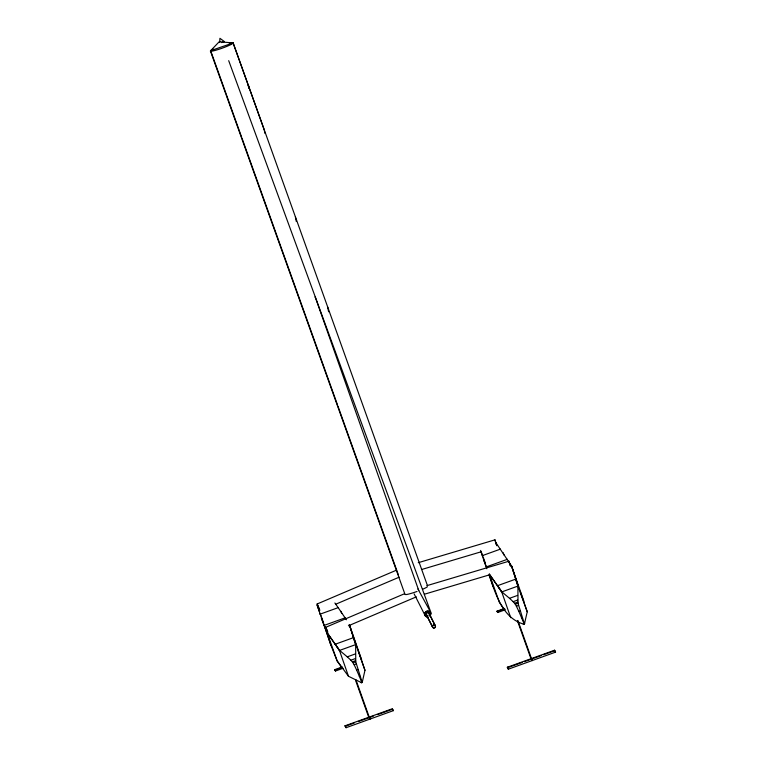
<?xml version="1.0" encoding="UTF-8"?>
<svg xmlns="http://www.w3.org/2000/svg" width="766" height="766" viewBox="0 0 766 766"><rect width="100%" height="100%" fill="white"/><g stroke="black" fill="none" stroke-linecap="round" stroke-linejoin="round"><path stroke-width="1.15" d="M319.46 611.775L317.057 604.948L330.864 645.077L337.107 660.828L348.482 676.263L361.581 682.717L362.194 682.496L355.75 661.767L355.635 644.082L349.344 624.577L361.648 659.794M489.158 575.41C495.774 594.062 502.391 618.085 523.839 624.194L524.451 623.974L518.008 603.235L517.893 585.559L511.611 566.045L495.813 542.587M219.698 42.274L219.928 38.3L224.371 41.565L221.537 42.59M358.258 650.928L364.97 670.307L362.194 682.496M520.516 592.396L527.238 611.785L524.451 623.974M226.209 94.094L210.66 50.68L219.181 41.776L233.123 42.925L264.251 129.856L264.902 133.341M348.482 676.263L339.29 649.932M510.74 617.731L501.548 591.409M335.135 644.263L353.557 637.618L364.97 670.307M497.402 585.741L515.815 579.096M319.872 610.272L317.153 603.981L396.3 570.249M335.498 604.326L399.249 577.152M327.293 631.04L325.741 627.297L404.63 593.688M348.415 625.803L416.34 596.858M320.025 614.188L338.179 607.639L346.366 619.751M486.783 568.726L482.283 555.656L500.447 549.117M321.347 618.344L324.181 625.391L345.169 617.817M507.427 559.295L486.439 566.859L483.614 559.822M324.181 625.391L327.053 632.611L339.137 650.037L347.276 656.845L355.376 653.915M503.741 608.539L499.422 602.469L489.311 574.088L501.404 591.505L509.534 598.313L517.634 595.393M347.276 656.845L350.876 660.206L355.443 658.559M509.534 598.313L513.134 601.674L517.701 600.037M350.876 660.206L352.331 661.824L355.596 660.646M513.134 601.674L514.589 603.292L517.864 602.114M352.331 661.824L353.04 662.743L355.75 661.767M514.589 603.292L515.298 604.211L518.008 603.235M343.13 668.258L335.47 671.016L334.981 670.106L334.809 669.647L342.325 666.937M505.378 609.726L497.718 612.494L497.22 611.584L497.057 611.124L504.564 608.415M334.981 670.106L341.416 667.789M497.22 611.584L504.737 608.874M353.04 662.743L354.141 664.735L356.276 663.959M515.298 604.211L516.399 606.203L518.534 605.437M354.141 664.735L356.563 669.877L357.827 669.427M516.399 606.203L518.821 611.354L520.085 610.895M356.563 669.877L359.321 676.292L359.896 676.091M518.821 611.354L521.579 617.769L522.153 617.559M361.581 682.717L361.389 680.792M523.839 624.194L523.647 622.26M361.025 682.65L362.414 682.152M523.283 624.127L524.681 623.62M345.112 725.785L392.336 708.751L393.303 710.666L346.079 727.7L345.112 725.785L346.079 727.7M507.36 667.253L554.584 650.219L555.551 652.144L508.327 669.178L507.36 667.253L508.327 669.178M345.284 726.254L354.275 723.008M358.775 721.38L373.387 716.114M377.887 714.487L392.508 709.22L393.303 710.666M507.523 667.722L522.144 662.456M524.394 661.642L530.015 659.612M533.385 658.396L541.256 655.562M543.506 654.748L553.627 651.1M210.66 50.68L233.123 42.925L427.304 585.176M418.265 562.694L494.96 539.848L496.828 545.746M421.568 569.54L481.096 551.807M426.796 585.684L508.94 561.219L510.587 566.323M424.393 594.234L489.426 574.864M517.711 585.578L527.238 611.785M247.964 85.821L248.672 85.888L248.711 88.243M317.153 603.981L318.56 607.141M325.741 627.297L327.886 632.228M489.311 574.088L501.883 591.879L517.864 586.105L511.611 566.045L523.906 601.262M334.876 602.986L338.179 607.639M349.344 624.577L355.606 644.637L339.616 650.401L327.053 632.611L337.164 661.001L341.473 667.062M497.536 585.655L501.404 591.505M335.278 644.177L339.137 650.037M517.873 620.45L532.169 660.57L530.972 658.741L517.395 620.623M355.96 679.854L369.93 719.102L368.724 717.263L355.548 680.265M555.551 652.144L554.584 650.219M417.91 588.977L431.162 613.173L228.699 60.667M315.429 297.352L315.161 296.815L418.791 590.596M429.142 613.48L435.394 625.87A1.503 1.484 -26.8 0 1 433.815 627.938A1.503 1.484 -26.8 0 1 432.809 625.573A1.503 1.484 -26.8 0 1 435.394 625.87M428.95 613.317L435.203 625.707M426.365 614.658L432.618 627.048M426.384 614.878L432.637 627.277M414.147 593.909L425.149 615.615M497.057 611.124L497.718 612.494M334.809 669.647L335.47 671.016M318.704 607.725L319.087 608.606M521.579 617.769L523.465 622.327M359.321 676.292L361.207 680.859M482.877 556.298L481.144 551.625M320.064 613.432L320.619 614.83M320.81 615.242L321.059 615.912M531.441 658.568L532.169 660.57M369.202 717.1L369.93 719.102M226.602 95.204L241.75 137.497M242.152 138.617L305.174 314.606M305.577 315.726L337.509 404.898M337.911 406.028L398.387 574.893M210.449 51.102L405.032 594.473M503.185 552.755L503.98 554.986M483.317 557.38L483.825 558.807M340.927 611.287L341.722 613.518M484.169 559.774L485.204 562.684M321.567 617.329L323.635 623.151M324.66 626.176L326.699 632.333M489.283 574.797L490.575 578.742M327.025 633.319L330.864 645.077M490.92 579.776L493.132 586.545M515.786 579.077L517.893 585.559M480.598 550.419L482.283 555.656M496.291 544.693L494.96 539.848M509.993 565.145L508.94 561.219M295.379 216.788L296.27 221.451M327.714 307.08L328.595 311.762M427.485 586.708A12.055 1.235 -19.7 0 1 422.612 589.265M417.039 591.457A12.055 1.235 -19.7 0 1 405.587 594.607M229.321 43.365A12.055 1.235 -19.7 0 1 230.269 44.878A12.055 1.235 -19.7 0 1 214.241 50.661A12.055 1.235 -19.7 0 1 213.293 49.139M427.773 617.023A3.016 2.959 -26.8 0 1 424.804 613.375A3.016 2.959 -26.8 0 1 429.171 611.431A3.016 2.959 -26.8 0 1 429.879 616.084M426.94 615.404A1.503 1.484 -26.8 0 1 426.892 612.829A1.503 1.484 -26.8 0 1 429.171 614.054M427.696 615.586A1.503 1.484 -26.8 0 1 427.304 615.548M428.079 617.003A3.016 2.959 -26.8 0 1 424.709 613.719A3.016 2.959 -26.8 0 1 428.826 611.297A3.016 2.959 -26.8 0 1 430.071 615.835M427.955 615.538A1.503 1.484 -26.8 0 1 426.26 614.284A1.503 1.484 -26.8 0 1 427.552 612.599A1.503 1.484 -26.8 0 1 429.238 613.853M433.556 627.938A1.503 1.484 -26.8 0 0 435.366 626.061A1.503 1.484 -26.8 0 0 432.838 625.477A1.503 1.484 -26.8 0 0 433.556 627.938"/></g></svg>
